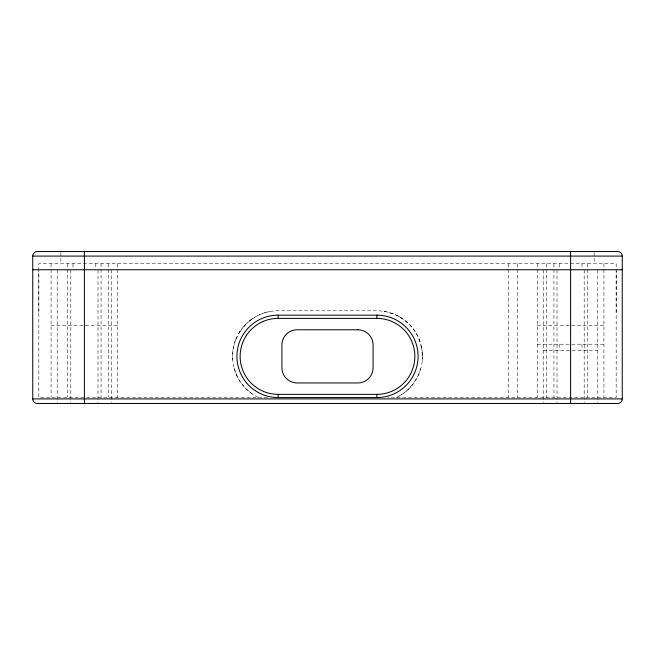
<?xml version="1.0" encoding="UTF-8"?>
<svg xmlns="http://www.w3.org/2000/svg" width="655" height="655" viewBox="0 0 655 655"><rect width="100%" height="100%" fill="white"/><g stroke="black" fill="none" stroke-linecap="round" stroke-linejoin="round"><path stroke-width="0.49" stroke-dasharray="3.27 2.46" d="M38.825 312.304L38.825 270.777M616.175 312.304L616.175 270.777M422.229 360.962L422.36 353.373M235.743 339.593C233.139 346.38 232.042 353.725 232.771 360.962M420.772 368.65L417.98 376.076L412.151 385.23M235.882 339.241L239.976 331.422L239.312 332.462L245.895 324.135L243.971 326.182C250.963 318.895 259.757 313.254 269.827 311.551M258.25 397.389A45.58 45.58 0 0 1 278.121 310.789L376.879 310.789A45.58 45.58 0 0 1 396.75 397.389L403.022 393.704L407.59 390.044L413.935 382.905M407.59 390.044L408.851 388.849M249.727 320.713L253.182 318.215M51.065 325.633L117.736 325.633M537.264 325.633L603.935 325.633M537.264 344.211L603.935 344.211M543.404 350.294L597.794 350.294M267.42 397.389L38.825 397.389L38.825 263.687L616.175 263.687L616.175 397.389L387.58 397.389M385.173 311.551L384.133 311.371L393.655 313.991L391.502 313.196C404.004 317.577 414.41 327.213 419.257 339.593M398.666 316.332L401.818 318.215M251.978 393.704C245.011 388.783 239.452 381.939 236.127 374.079M234.081 368.118L237.02 376.076M419.118 339.241L421.697 348.075L421.304 346.176L422.459 356.369M603.935 263.687L603.935 397.389M597.794 270.04L597.794 402.457M594.142 252.543L594.142 263.687M587.265 263.687L587.265 397.389M584.194 270.04L584.194 402.457M581.992 263.687L581.992 268.223M581.992 344.211L581.992 350.294M559.206 263.687L559.206 268.223M559.206 344.211L559.206 350.294M557.004 270.04L557.004 402.457M553.933 263.687L553.933 397.389M546.286 263.687L546.286 397.389M543.404 270.04L543.404 402.457M537.264 263.687L537.264 397.389M517.417 263.687L517.417 397.389M508.296 263.687L508.296 397.389M117.736 263.687L117.736 397.389M111.596 270.04L111.596 402.457M108.714 263.687L108.714 397.389M101.066 263.687L101.066 397.389M97.996 270.04L97.996 402.457M95.794 263.687L95.794 268.223M73.008 263.687L73.008 268.223M70.805 270.04L70.805 402.457M67.735 263.687L67.735 397.389M60.858 252.543L60.858 263.687M57.206 270.04L57.206 402.457M51.065 263.687L51.065 397.389"/><path stroke-width="0.98" d="M32.75 256.089L622.25 256.089L622.25 398.911A4.56 4.56 0 0 1 617.69 403.464L37.31 403.464A4.56 4.56 0 0 1 32.75 398.911L32.75 256.089A4.56 4.56 0 0 1 37.31 251.536L617.69 251.536A4.56 4.56 0 0 1 622.25 256.089M32.75 269.762L622.25 269.762M278.121 315.161L376.879 315.161A41.208 41.208 0 0 1 418.087 356.369A41.208 41.208 0 0 1 376.879 397.577L278.121 397.577A41.208 41.208 0 0 1 236.913 356.369A41.208 41.208 0 0 1 278.121 315.161L278.121 318.371A37.982 37.982 0 0 0 240.139 356.369A37.982 37.982 0 0 0 278.121 394.351L376.879 394.351A37.982 37.982 0 0 0 414.861 356.369A37.982 37.982 0 0 0 376.879 318.387L278.121 318.387M32.75 398.911L622.25 398.911M570.595 251.536L570.595 403.464M376.879 315.161L376.879 318.371M376.879 394.367L376.879 397.577M278.121 394.367L278.121 397.577M84.405 251.536L84.405 403.464M357.884 329.776L297.116 329.776A15.196 15.196 0 0 0 281.92 344.972L281.92 367.766A15.196 15.196 0 0 0 297.116 382.954L357.884 382.954A15.196 15.196 0 0 0 373.08 367.766L373.08 344.972A15.196 15.196 0 0 0 357.884 329.776"/></g></svg>
